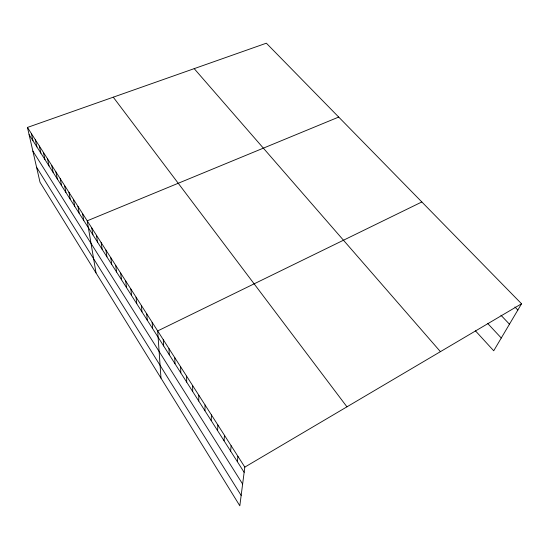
<?xml version="1.0" encoding="UTF-8"?>
<svg xmlns="http://www.w3.org/2000/svg" width="549" height="549" viewBox="0 0 549 549"><rect width="100%" height="100%" fill="white"/><g stroke="black" fill="none" stroke-linecap="round" stroke-linejoin="round"><path stroke-width="0.82" d="M198.759 401.065L198.813 395.218M204.935 410.762L205.065 404.99M211.207 420.609L211.427 414.927M217.582 430.622L217.884 425.022M224.061 440.792L224.452 435.282M230.642 451.134L231.129 445.713M237.34 461.647L237.916 456.322M27.45 127.443L244.82 467.11L239.817 505.801L40.015 182.234L27.45 127.443L266.354 43.199L521.55 303.775L493.716 350.777L475.42 330.807M244.82 467.11L521.55 303.775M421.838 201.963L157.673 330.937L160.987 378.144M338.706 117.067L87.209 220.822L96.013 272.915M514.9 306.994L517.844 310.034M500.928 315.215L509.465 324.185M487.581 323.347L501.271 338.019M194.195 68.646L440.422 351.655M113.266 97.18L346.947 406.83M29.104 134.67L244.147 472.332M32.871 151.092L242.631 484.06M36.577 167.246L241.155 495.424M31.362 133.551L32.988 140.764M35.321 139.741L36.92 146.94M39.336 146.013L40.907 153.192M43.398 152.368L44.936 159.526M47.523 158.805L49.026 165.949M51.695 165.331L53.171 172.448M55.923 171.94L57.364 179.043M60.212 178.638L61.618 185.72M64.562 185.432L65.928 192.486M68.968 192.315L70.293 199.342M73.436 199.294L74.726 206.3M77.958 206.369L79.214 213.348M82.556 213.547L83.764 220.492M91.793 227.986L92.918 234.869M96.439 235.247L97.523 242.095M101.153 242.61L102.189 249.424M105.93 250.07L106.918 256.85M110.774 257.646L111.715 264.385M115.688 265.325L116.58 272.023M120.67 273.114L121.514 279.77M125.728 281.013L126.517 287.628M130.861 289.028L131.595 295.602M136.063 297.167L136.749 303.693M141.347 305.422L141.971 311.894M146.707 313.802L147.276 320.225M152.148 322.304L152.656 328.673M163.279 339.701L163.664 345.952M168.975 348.594L169.291 354.791M174.76 357.632L175.001 363.761M180.635 366.807L180.806 372.874M186.598 376.127L186.694 382.125M192.658 385.597L192.678 391.519"/></g></svg>
